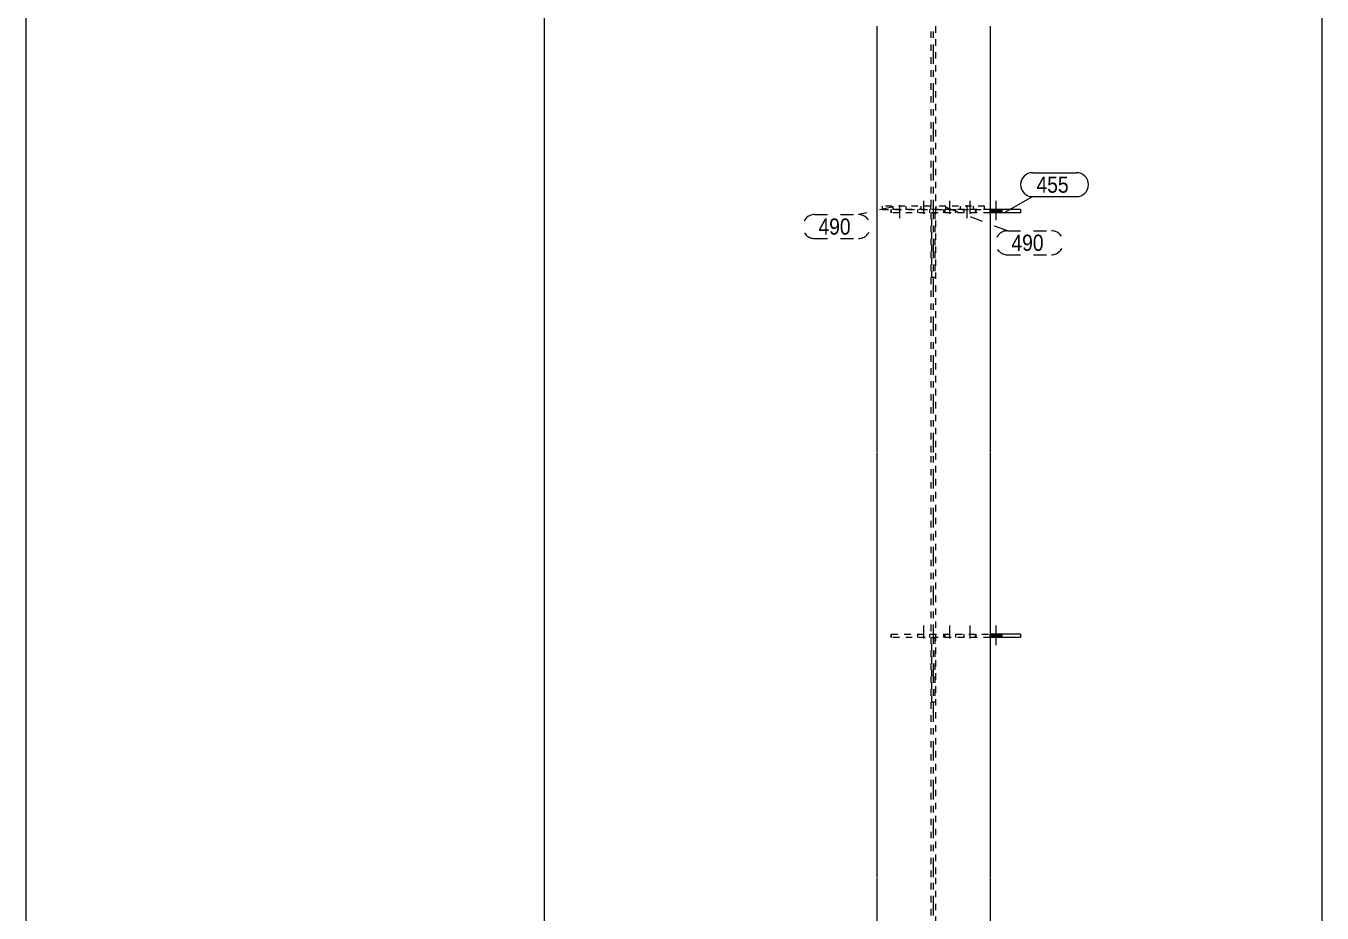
# Model space of a CAD drawing. Header units: millimetres. Extents: x 2 to 825, y 1 to 579.
# Drawn here: x 5 to 205.1, y 290 to 427 of the extents above; entities that cross this region are included whole.
import ezdxf

# ---------------------------------------------------------------- set-up
doc = ezdxf.new("R2010")
doc.units = ezdxf.units.MM
for name, pattern in [('XKITLINE00', [0]), ('XKITLINE01', [4, 1, -1, 1, -1]), ('XKITLINE02', [4, 2, -2]), ('XKITLINE03', [6, 3, -1, 1, -1])]:
    doc.linetypes.add(name, pattern=pattern)
for name, color, linetype, lineweight in [('Bolt', 3, 'Continuous', 0), ('Dimensions', 7, 'Continuous', 0), ('DrawingSheet', 5, 'Continuous', 0), ('Part', 2, 'Continuous', 0), ('PartMark', 7, 'Continuous', 0)]:
    doc.layers.add(name, color=color, linetype=linetype, lineweight=lineweight)
doc.styles.add('ARIAL', font='ARIAL.TTF')

# ---------------------------------------------------------------- blocks, each defined once
blk = doc.blocks.new('*A62')
at = {"layer": 'Bolt'}
blk.add_hatch(color=3, dxfattribs=at).paths.add_polyline_path([(155.65, 333.03), (155.65, 332.53), (153.77, 332.53), (153.77, 333.03)], flags=17)
at = {"layer": 'Bolt', "color": 3, "linetype": 'XKITLINE02', "lineweight": 0}
for p, q in [((143.53, 334.37), (143.53, 331.37)), ((147.55, 334.37), (147.55, 331.37)), ((150.69, 334.37), (150.69, 331.37)), ((142.59, 333.03), (142.59, 332.53)), ((144.47, 333.03), (144.47, 332.53)), ((146.61, 333.03), (146.61, 332.53)), ((148.49, 333.03), (148.49, 332.53)), ((149.75, 333.03), (149.75, 332.53)), ((151.63, 333.03), (151.63, 332.53))]:
    blk.add_line(p, q, dxfattribs=at)
at = {"layer": 'Bolt', "color": 3, "linetype": 'XKITLINE00', "lineweight": 0}
for p, q in [((154.71, 334.37), (154.71, 331.37)), ((153.77, 333.03), (153.77, 332.53)), ((155.65, 333.03), (155.65, 332.53))]:
    blk.add_line(p, q, dxfattribs=at)
blk = doc.blocks.new('*A63')
at = {"layer": 'Bolt'}
blk.add_hatch(color=3, dxfattribs=at).paths.add_polyline_path([(155.65, 398.61), (155.65, 398.11), (153.77, 398.11), (153.77, 398.61)], flags=17)
at = {"layer": 'Bolt', "color": 3, "linetype": 'XKITLINE02', "lineweight": 0}
for p, q in [((142.59, 398.61), (142.59, 398.11)), ((143.53, 399.95), (143.53, 396.95)), ((144.47, 398.61), (144.47, 398.11)), ((146.61, 398.61), (146.61, 398.11)), ((147.55, 399.95), (147.55, 396.95)), ((148.49, 398.61), (148.49, 398.11)), ((149.75, 398.61), (149.75, 398.11)), ((150.69, 399.95), (150.69, 396.95)), ((151.63, 398.61), (151.63, 398.11))]:
    blk.add_line(p, q, dxfattribs=at)
at = {"layer": 'Bolt', "color": 3, "linetype": 'XKITLINE00', "lineweight": 0}
for p, q in [((153.77, 398.61), (153.77, 398.11)), ((154.71, 399.95), (154.71, 396.95)), ((155.65, 398.61), (155.65, 398.11))]:
    blk.add_line(p, q, dxfattribs=at)
blk = doc.blocks.new('*A66')
at = {"layer": 'Bolt', "color": 3, "linetype": 'XKITLINE02', "lineweight": 0}
for p, q in [((139.86, 397.26), (139.86, 400.26)), ((138.87, 398.61), (138.87, 399.11)), ((140.84, 398.61), (140.84, 399.11))]:
    blk.add_line(p, q, dxfattribs=at)
blk = doc.blocks.new('*A67')
at = {"layer": 'Bolt', "color": 3, "linetype": 'XKITLINE02', "lineweight": 0}
for p, q in [((150.26, 397.26), (150.26, 400.26)), ((149.27, 398.61), (149.27, 399.11)), ((151.24, 398.61), (151.24, 399.11))]:
    blk.add_line(p, q, dxfattribs=at)
blk = doc.blocks.new('*A70')
at = {"layer": 'Part', "color": 2, "linetype": 'XKITLINE00', "lineweight": 0}
for p, q in [((136.31, 426.91), (136.31, 361.11)), ((153.81, 426.91), (153.81, 361.11)), ((136.31, 361.01), (136.31, 295.53)), ((153.81, 361.01), (153.81, 295.53)), ((136.31, 295.43), (136.31, 229.63)), ((153.81, 295.43), (153.81, 229.63))]:
    blk.add_line(p, q, dxfattribs=at)
at = {"layer": 'Part', "color": 7, "linetype": 'XKITLINE01', "lineweight": 0}
for p, q in [((144.71, 361.11), (144.71, 426.91)), ((145.41, 426.91), (145.41, 361.11)), ((144.71, 295.53), (144.71, 361.01)), ((145.41, 361.01), (145.41, 295.53)), ((144.71, 229.63), (144.71, 295.43)), ((145.41, 295.43), (145.41, 229.63))]:
    blk.add_line(p, q, dxfattribs=at)
at = {"layer": 'Part', "color": 7, "linetype": 'XKITLINE03', "lineweight": 0}
for p, q in [((145.06, 361.11), (145.06, 426.91)), ((145.06, 295.53), (145.06, 361.01)), ((145.06, 229.63), (145.06, 295.43))]:
    blk.add_line(p, q, dxfattribs=at)
blk = doc.blocks.new('*A86')
at = {"layer": 'Part', "color": 7, "linetype": 'XKITLINE01', "lineweight": 0}
for p, q in [((144.81, 332.53), (145.31, 332.53)), ((144.81, 322.53), (144.81, 332.53)), ((144.81, 332.53), (145.31, 332.53)), ((145.31, 332.53), (145.31, 322.53)), ((145.31, 322.53), (144.81, 322.53))]:
    blk.add_line(p, q, dxfattribs=at)
blk = doc.blocks.new('*A87')
at = {"layer": 'Part', "color": 7, "linetype": 'XKITLINE01', "lineweight": 0}
for p, q in [((138.56, 333.03), (138.56, 332.53)), ((138.56, 332.53), (138.56, 333.03)), ((138.56, 333.03), (153.81, 333.03)), ((153.81, 332.53), (138.56, 332.53)), ((146.88, 332.53), (146.88, 333.03)), ((151.56, 333.03), (151.56, 332.53)), ((151.56, 332.53), (151.56, 333.03))]:
    blk.add_line(p, q, dxfattribs=at)
at = {"layer": 'Part', "color": 2, "linetype": 'XKITLINE00', "lineweight": 0}
for p, q in [((158.51, 333.03), (153.81, 333.03)), ((158.51, 332.53), (153.81, 332.53)), ((158.51, 333.03), (158.51, 332.53))]:
    blk.add_line(p, q, dxfattribs=at)
blk = doc.blocks.new('*A88')
at = {"layer": 'Part', "color": 7, "linetype": 'XKITLINE01', "lineweight": 0}
for p, q in [((144.81, 398.11), (145.31, 398.11)), ((144.81, 388.11), (144.81, 398.11)), ((144.81, 398.11), (145.31, 398.11)), ((145.31, 398.11), (145.31, 388.11)), ((145.31, 388.11), (144.81, 388.11))]:
    blk.add_line(p, q, dxfattribs=at)
blk = doc.blocks.new('*A89')
at = {"layer": 'Part', "color": 7, "linetype": 'XKITLINE01', "lineweight": 0}
for p, q in [((138.56, 398.11), (138.56, 398.61)), ((138.56, 398.61), (138.56, 398.11)), ((153.81, 398.61), (138.56, 398.61)), ((146.88, 398.11), (146.88, 398.61)), ((151.56, 398.61), (151.56, 398.11)), ((151.56, 398.11), (151.56, 398.61)), ((153.81, 398.11), (138.56, 398.11))]:
    blk.add_line(p, q, dxfattribs=at)
at = {"layer": 'Part', "color": 2, "linetype": 'XKITLINE00', "lineweight": 0}
for p, q in [((158.51, 398.61), (153.81, 398.61)), ((158.51, 398.61), (158.51, 398.11)), ((158.51, 398.11), (153.81, 398.11))]:
    blk.add_line(p, q, dxfattribs=at)
blk = doc.blocks.new('*A92')
at = {"layer": 'Part', "color": 7, "linetype": 'XKITLINE01', "lineweight": 0}
for p, q in [((144.66, 399.11), (137.16, 399.11)), ((137.16, 399.11), (137.16, 398.61)), ((137.16, 398.61), (144.66, 398.61)), ((143.16, 398.61), (143.16, 399.11)), ((144.66, 398.61), (144.66, 399.11))]:
    blk.add_line(p, q, dxfattribs=at)
blk = doc.blocks.new('*A93')
at = {"layer": 'Part', "color": 7, "linetype": 'XKITLINE01', "lineweight": 0}
for p, q in [((152.96, 399.11), (145.46, 399.11)), ((145.46, 399.11), (145.46, 398.61)), ((145.46, 398.61), (152.96, 398.61)), ((146.96, 398.61), (146.96, 399.11)), ((152.96, 398.61), (152.96, 399.11))]:
    blk.add_line(p, q, dxfattribs=at)
blk = doc.blocks.new('*A143')
at = {"layer": 'DrawingSheet', "color": 5, "linetype": 'XKITLINE00', "lineweight": 0}
blk.add_line((5, 579), (5, 5), dxfattribs=at)
blk = doc.blocks.new('*A233')
at = {"layer": 'Dimensions', "color": 7, "linetype": 'XKITLINE00', "lineweight": 0}
blk.add_line((85.06, 69.55), (85.06, 454.01), dxfattribs=at)
blk = doc.blocks.new('*A237')
at = {"layer": 'Dimensions', "color": 7, "linetype": 'XKITLINE00', "lineweight": 0}
blk.add_line((205.06, 69.55), (205.06, 460.81), dxfattribs=at)
blk = doc.blocks.new('*A244')
at = {"layer": 'PartMark', "color": 7, "linetype": 'XKITLINE02', "lineweight": 0}
for p, q in [((146.99, 398.98), (156.51, 395.33)), ((156.51, 395.33), (163.27, 395.33)), ((156.51, 391.63), (163.27, 391.63))]:
    blk.add_line(p, q, dxfattribs=at)
for centre, start, end in [((156.51, 393.48), 90, 270), ((163.27, 393.48), 270, 90)]:
    blk.add_arc(centre, 1.85, start, end, dxfattribs=at)
at = {"layer": 'PartMark', "color": 3, "style": 'ARIAL', "width": 0.85}
blk.add_text('490', height=2.5, dxfattribs=at).set_placement((157.11, 392.23))
blk = doc.blocks.new('*A245')
at = {"layer": 'PartMark', "color": 7, "linetype": 'XKITLINE02', "lineweight": 0}
for p, q in [((138.69, 398.98), (133.49, 397.83)), ((126.73, 397.83), (133.49, 397.83)), ((126.73, 394.13), (133.49, 394.13))]:
    blk.add_line(p, q, dxfattribs=at)
for centre, start, end in [((126.73, 395.98), 90, 270), ((133.49, 395.98), 270, 90)]:
    blk.add_arc(centre, 1.85, start, end, dxfattribs=at)
at = {"layer": 'PartMark', "color": 3, "style": 'ARIAL', "width": 0.85}
blk.add_text('490', height=2.5, dxfattribs=at).set_placement((127.33, 394.73))
blk = doc.blocks.new('*A248')
at = {"layer": 'PartMark', "color": 7, "linetype": 'XKITLINE00', "lineweight": 0}
for p, q in [((160.38, 404.3), (167.14, 404.3)), ((156.13, 398.21), (160.38, 400.6)), ((160.38, 400.6), (167.14, 400.6))]:
    blk.add_line(p, q, dxfattribs=at)
for centre, start, end in [((160.38, 402.45), 90, 270), ((167.14, 402.45), 270, 90)]:
    blk.add_arc(centre, 1.85, start, end, dxfattribs=at)
at = {"layer": 'PartMark', "color": 3, "style": 'ARIAL', "width": 0.85}
blk.add_text('455', height=2.5, dxfattribs=at).set_placement((160.98, 401.2))

msp = doc.modelspace()

# ---------------------------------------------------------------- block references
at = {"lineweight": 0}
for name in ['*A143', '*A237', '*A233', '*A248', '*A66', '*A67', '*A245', '*A92', '*A89', '*A63', '*A93', '*A244', '*A88', '*A62', '*A87', '*A86']:
    msp.add_blockref(name, (0, 0), dxfattribs=at)
at = {"layer": 'Part', "lineweight": 0}
msp.add_blockref('*A70', (0, 0), dxfattribs=at)

doc.saveas('drawing.dxf')
